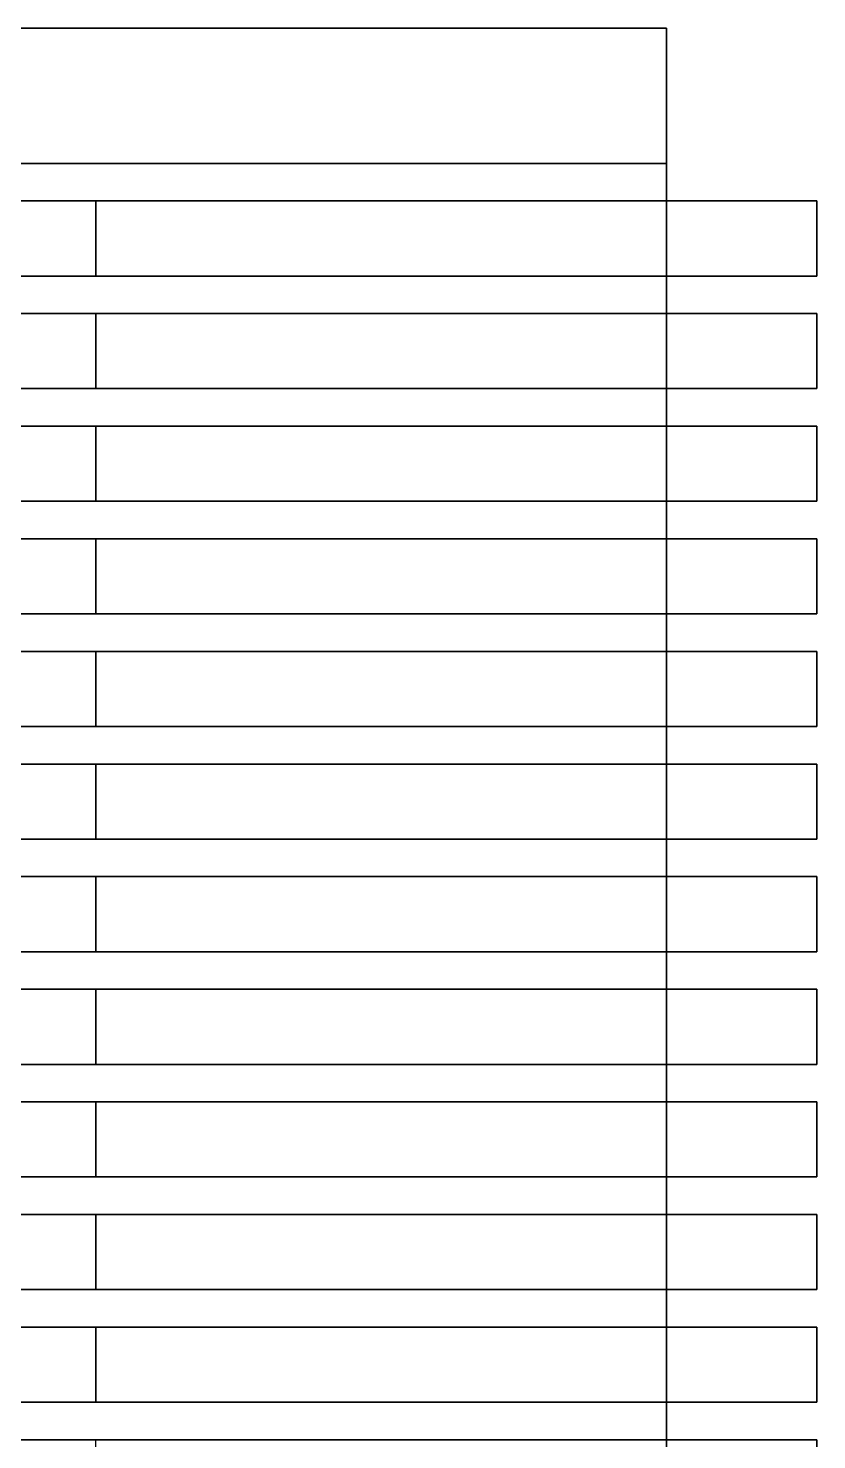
# Model space of a CAD drawing. Header units: millimetres. Extents: x -20 to 230, y -446 to 0.
# Drawn here: x 125 to 230, y -188 to 0 of the extents above; entities that cross this region are included whole.
import ezdxf

# ---------------------------------------------------------------- set-up
doc = ezdxf.new("R2010")
doc.units = ezdxf.units.MM
for name, color, linetype, plot in [('15', 254, 'Continuous', False), ('16', 201, 'Continuous', False), ('17', 208, 'Continuous', False)]:
    doc.layers.add(name, color=color, linetype=linetype, plot=plot)
for name, color, linetype in [('18', 53, 'Continuous'), ('19', 43, 'Continuous'), ('20', 30, 'Continuous'), ('21', 10, 'Continuous'), ('22', 12, 'Continuous'), ('23', 19, 'Continuous'), ('24', 250, 'Continuous'), ('25', 19, 'Continuous'), ('26', 28, 'Continuous'), ('Caixa', 250, 'Continuous')]:
    doc.layers.add(name, color=color, linetype=linetype)

msp = doc.modelspace()

# ---------------------------------------------------------------- linework, layer by layer
at = {"layer": '15'}
for points in [[(134, -198, 115), (134, -188, 115), (230, -188, 115), (230, -198, 115)], [(134, -188, 115), (134, -188, 15), (230, -188, 15), (230, -188, 115)], [(134, -198, 15), (134, -188, 15), (230, -188, 15), (230, -198, 15)], [(230, -198, 115), (230, -188, 115), (230, -188, 15), (230, -198, 15)]]:
    msp.add_3dface(points, dxfattribs=at)
at = {"layer": '16'}
for points in [[(134, -183, 115), (134, -173, 115), (230, -173, 115), (230, -183, 115)], [(134, -173, 115), (134, -173, 15), (230, -173, 15), (230, -173, 115)], [(134, -183, 15), (134, -173, 15), (230, -173, 15), (230, -183, 15)], [(134, -183, 115), (134, -173, 115), (134, -173, 15), (134, -183, 15)], [(230, -183, 115), (230, -173, 115), (230, -173, 15), (230, -183, 15)], [(134, -183, 115), (134, -183, 15), (230, -183, 15), (230, -183, 115)]]:
    msp.add_3dface(points, dxfattribs=at)
at = {"layer": '17'}
for points in [[(134, -168, 115), (134, -158, 115), (230, -158, 115), (230, -168, 115)], [(134, -158, 115), (134, -158, 15), (230, -158, 15), (230, -158, 115)], [(134, -168, 15), (134, -158, 15), (230, -158, 15), (230, -168, 15)], [(134, -168, 115), (134, -158, 115), (134, -158, 15), (134, -168, 15)], [(230, -168, 115), (230, -158, 115), (230, -158, 15), (230, -168, 15)], [(134, -168, 115), (134, -168, 15), (230, -168, 15), (230, -168, 115)]]:
    msp.add_3dface(points, dxfattribs=at)
at = {"layer": '18'}
for points in [[(134, -153, 115), (134, -143, 115), (230, -143, 115), (230, -153, 115)], [(134, -143, 115), (134, -143, 15), (230, -143, 15), (230, -143, 115)], [(134, -153, 15), (134, -143, 15), (230, -143, 15), (230, -153, 15)], [(134, -153, 115), (134, -143, 115), (134, -143, 15), (134, -153, 15)], [(230, -153, 115), (230, -143, 115), (230, -143, 15), (230, -153, 15)], [(134, -153, 115), (134, -153, 15), (230, -153, 15), (230, -153, 115)]]:
    msp.add_3dface(points, dxfattribs=at)
at = {"layer": '19'}
for points in [[(134, -138, 115), (134, -128, 115), (230, -128, 115), (230, -138, 115)], [(134, -128, 115), (134, -128, 15), (230, -128, 15), (230, -128, 115)], [(134, -138, 15), (134, -128, 15), (230, -128, 15), (230, -138, 15)], [(134, -138, 115), (134, -128, 115), (134, -128, 15), (134, -138, 15)], [(230, -138, 115), (230, -128, 115), (230, -128, 15), (230, -138, 15)], [(134, -138, 115), (134, -138, 15), (230, -138, 15), (230, -138, 115)]]:
    msp.add_3dface(points, dxfattribs=at)
at = {"layer": '20'}
for points in [[(134, -123, 115), (134, -113, 115), (230, -113, 115), (230, -123, 115)], [(134, -113, 115), (134, -113, 15), (230, -113, 15), (230, -113, 115)], [(134, -123, 15), (134, -113, 15), (230, -113, 15), (230, -123, 15)], [(134, -123, 115), (134, -113, 115), (134, -113, 15), (134, -123, 15)], [(230, -123, 115), (230, -113, 115), (230, -113, 15), (230, -123, 15)], [(134, -123, 115), (134, -123, 15), (230, -123, 15), (230, -123, 115)]]:
    msp.add_3dface(points, dxfattribs=at)
at = {"layer": '21'}
for points in [[(134, -108, 115), (134, -98, 115), (230, -98, 115), (230, -108, 115)], [(134, -98, 115), (134, -98, 15), (230, -98, 15), (230, -98, 115)], [(134, -108, 15), (134, -98, 15), (230, -98, 15), (230, -108, 15)], [(134, -108, 115), (134, -98, 115), (134, -98, 15), (134, -108, 15)], [(230, -108, 115), (230, -98, 115), (230, -98, 15), (230, -108, 15)], [(134, -108, 115), (134, -108, 15), (230, -108, 15), (230, -108, 115)]]:
    msp.add_3dface(points, dxfattribs=at)
at = {"layer": '22'}
for points in [[(134, -93, 115), (134, -83, 115), (230, -83, 115), (230, -93, 115)], [(134, -83, 115), (134, -83, 15), (230, -83, 15), (230, -83, 115)], [(134, -93, 15), (134, -83, 15), (230, -83, 15), (230, -93, 15)], [(134, -93, 115), (134, -83, 115), (134, -83, 15), (134, -93, 15)], [(230, -93, 115), (230, -83, 115), (230, -83, 15), (230, -93, 15)], [(134, -93, 115), (134, -93, 15), (230, -93, 15), (230, -93, 115)]]:
    msp.add_3dface(points, dxfattribs=at)
at = {"layer": '23'}
for points in [[(134, -78, 115), (134, -68, 115), (230, -68, 115), (230, -78, 115)], [(134, -68, 115), (134, -68, 15), (230, -68, 15), (230, -68, 115)], [(134, -78, 15), (134, -68, 15), (230, -68, 15), (230, -78, 15)], [(134, -78, 115), (134, -68, 115), (134, -68, 15), (134, -78, 15)], [(230, -78, 115), (230, -68, 115), (230, -68, 15), (230, -78, 15)], [(134, -78, 115), (134, -78, 15), (230, -78, 15), (230, -78, 115)]]:
    msp.add_3dface(points, dxfattribs=at)
at = {"layer": '24'}
for points in [[(134, -63, 115), (134, -53, 115), (230, -53, 115), (230, -63, 115)], [(134, -53, 115), (134, -53, 15), (230, -53, 15), (230, -53, 115)], [(134, -63, 15), (134, -53, 15), (230, -53, 15), (230, -63, 15)], [(134, -63, 115), (134, -53, 115), (134, -53, 15), (134, -63, 15)], [(230, -63, 115), (230, -53, 115), (230, -53, 15), (230, -63, 15)], [(134, -63, 115), (134, -63, 15), (230, -63, 15), (230, -63, 115)]]:
    msp.add_3dface(points, dxfattribs=at)
at = {"layer": '25'}
for points in [[(134, -48, 115), (134, -38, 115), (230, -38, 115), (230, -48, 115)], [(134, -38, 115), (134, -38, 15), (230, -38, 15), (230, -38, 115)], [(134, -48, 15), (134, -38, 15), (230, -38, 15), (230, -48, 15)], [(134, -48, 115), (134, -38, 115), (134, -38, 15), (134, -48, 15)], [(230, -48, 115), (230, -38, 115), (230, -38, 15), (230, -48, 15)], [(134, -48, 115), (134, -48, 15), (230, -48, 15), (230, -48, 115)]]:
    msp.add_3dface(points, dxfattribs=at)
at = {"layer": '26'}
for points in [[(134, -33, 115), (134, -23, 115), (230, -23, 115), (230, -33, 115)], [(134, -23, 115), (134, -23, 15), (230, -23, 15), (230, -23, 115)], [(134, -33, 15), (134, -23, 15), (230, -23, 15), (230, -33, 15)], [(134, -33, 115), (134, -23, 115), (134, -23, 15), (134, -33, 15)], [(230, -33, 115), (230, -23, 115), (230, -23, 15), (230, -33, 15)], [(134, -33, 115), (134, -33, 15), (230, -33, 15), (230, -33, 115)]]:
    msp.add_3dface(points, dxfattribs=at)
at = {"layer": 'Caixa'}
for p, q in [((0, 0), (210, 0)), ((210, 0, 130), (0, 0, 130)), ((210, 0), (210, 0, 130))]:
    msp.add_line(p, q, dxfattribs=at)
for points in [[(0, 0), (0, -446), (210, -446), (210, 0)], [(210, -23, 112), (210, -18, 112), (0, -18, 112), (0, -23, 112)], [(0, -23, 18), (0, -18, 18), (210, -18, 18), (210, -23, 18)], [(0, -23, 112), (0, -23, 115), (210, -23, 115), (210, -23, 112)], [(0, -23, 115), (0, -33, 115), (210, -33, 115), (210, -23, 115)], [(210, -23, 18), (210, -23, 15), (0, -23, 15), (0, -23, 18)], [(210, -23, 15), (210, -33, 15), (0, -33, 15), (0, -23, 15)], [(210, -38, 112), (210, -33, 112), (0, -33, 112), (0, -38, 112)], [(0, -33, 115), (0, -33, 112), (210, -33, 112), (210, -33, 115)], [(0, -38, 18), (0, -33, 18), (210, -33, 18), (210, -38, 18)], [(210, -33, 15), (210, -33, 18), (0, -33, 18), (0, -33, 15)], [(0, -38, 112), (0, -38, 115), (210, -38, 115), (210, -38, 112)], [(0, -38, 115), (0, -48, 115), (210, -48, 115), (210, -38, 115)], [(210, -38, 18), (210, -38, 15), (0, -38, 15), (0, -38, 18)], [(210, -38, 15), (210, -48, 15), (0, -48, 15), (0, -38, 15)], [(210, -53, 112), (210, -48, 112), (0, -48, 112), (0, -53, 112)], [(0, -48, 115), (0, -48, 112), (210, -48, 112), (210, -48, 115)], [(0, -53, 18), (0, -48, 18), (210, -48, 18), (210, -53, 18)], [(210, -48, 15), (210, -48, 18), (0, -48, 18), (0, -48, 15)], [(0, -53, 112), (0, -53, 115), (210, -53, 115), (210, -53, 112)], [(0, -53, 115), (0, -63, 115), (210, -63, 115), (210, -53, 115)], [(210, -53, 18), (210, -53, 15), (0, -53, 15), (0, -53, 18)], [(210, -53, 15), (210, -63, 15), (0, -63, 15), (0, -53, 15)], [(210, -68, 112), (210, -63, 112), (0, -63, 112), (0, -68, 112)], [(0, -63, 115), (0, -63, 112), (210, -63, 112), (210, -63, 115)], [(0, -68, 18), (0, -63, 18), (210, -63, 18), (210, -68, 18)], [(210, -63, 15), (210, -63, 18), (0, -63, 18), (0, -63, 15)], [(0, -68, 112), (0, -68, 115), (210, -68, 115), (210, -68, 112)], [(0, -68, 115), (0, -78, 115), (210, -78, 115), (210, -68, 115)], [(210, -68, 18), (210, -68, 15), (0, -68, 15), (0, -68, 18)], [(210, -68, 15), (210, -78, 15), (0, -78, 15), (0, -68, 15)], [(210, -83, 112), (210, -78, 112), (0, -78, 112), (0, -83, 112)], [(0, -78, 115), (0, -78, 112), (210, -78, 112), (210, -78, 115)], [(0, -83, 18), (0, -78, 18), (210, -78, 18), (210, -83, 18)], [(210, -78, 15), (210, -78, 18), (0, -78, 18), (0, -78, 15)], [(0, -83, 112), (0, -83, 115), (210, -83, 115), (210, -83, 112)], [(0, -83, 115), (0, -93, 115), (210, -93, 115), (210, -83, 115)], [(210, -83, 18), (210, -83, 15), (0, -83, 15), (0, -83, 18)], [(210, -83, 15), (210, -93, 15), (0, -93, 15), (0, -83, 15)], [(210, -98, 112), (210, -93, 112), (0, -93, 112), (0, -98, 112)], [(0, -93, 115), (0, -93, 112), (210, -93, 112), (210, -93, 115)], [(0, -98, 18), (0, -93, 18), (210, -93, 18), (210, -98, 18)], [(210, -93, 15), (210, -93, 18), (0, -93, 18), (0, -93, 15)], [(0, -98, 112), (0, -98, 115), (210, -98, 115), (210, -98, 112)], [(0, -98, 115), (0, -108, 115), (210, -108, 115), (210, -98, 115)], [(210, -98, 18), (210, -98, 15), (0, -98, 15), (0, -98, 18)], [(210, -98, 15), (210, -108, 15), (0, -108, 15), (0, -98, 15)], [(210, -113, 112), (210, -108, 112), (0, -108, 112), (0, -113, 112)], [(0, -108, 115), (0, -108, 112), (210, -108, 112), (210, -108, 115)], [(0, -113, 18), (0, -108, 18), (210, -108, 18), (210, -113, 18)], [(210, -108, 15), (210, -108, 18), (0, -108, 18), (0, -108, 15)], [(0, -113, 112), (0, -113, 115), (210, -113, 115), (210, -113, 112)], [(0, -113, 115), (0, -123, 115), (210, -123, 115), (210, -113, 115)], [(210, -113, 18), (210, -113, 15), (0, -113, 15), (0, -113, 18)], [(210, -113, 15), (210, -123, 15), (0, -123, 15), (0, -113, 15)], [(210, -128, 112), (210, -123, 112), (0, -123, 112), (0, -128, 112)], [(0, -123, 115), (0, -123, 112), (210, -123, 112), (210, -123, 115)], [(0, -128, 18), (0, -123, 18), (210, -123, 18), (210, -128, 18)], [(210, -123, 15), (210, -123, 18), (0, -123, 18), (0, -123, 15)], [(0, -128, 112), (0, -128, 115), (210, -128, 115), (210, -128, 112)], [(0, -128, 115), (0, -138, 115), (210, -138, 115), (210, -128, 115)], [(210, -128, 18), (210, -128, 15), (0, -128, 15), (0, -128, 18)], [(210, -128, 15), (210, -138, 15), (0, -138, 15), (0, -128, 15)], [(210, -143, 112), (210, -138, 112), (0, -138, 112), (0, -143, 112)], [(0, -138, 115), (0, -138, 112), (210, -138, 112), (210, -138, 115)], [(0, -143, 18), (0, -138, 18), (210, -138, 18), (210, -143, 18)], [(210, -138, 15), (210, -138, 18), (0, -138, 18), (0, -138, 15)], [(0, -143, 112), (0, -143, 115), (210, -143, 115), (210, -143, 112)], [(0, -143, 115), (0, -153, 115), (210, -153, 115), (210, -143, 115)], [(210, -143, 18), (210, -143, 15), (0, -143, 15), (0, -143, 18)], [(210, -143, 15), (210, -153, 15), (0, -153, 15), (0, -143, 15)], [(210, -158, 112), (210, -153, 112), (0, -153, 112), (0, -158, 112)], [(0, -153, 115), (0, -153, 112), (210, -153, 112), (210, -153, 115)], [(0, -158, 18), (0, -153, 18), (210, -153, 18), (210, -158, 18)], [(210, -153, 15), (210, -153, 18), (0, -153, 18), (0, -153, 15)], [(0, -158, 112), (0, -158, 115), (210, -158, 115), (210, -158, 112)], [(0, -158, 115), (0, -168, 115), (210, -168, 115), (210, -158, 115)], [(210, -158, 18), (210, -158, 15), (0, -158, 15), (0, -158, 18)], [(210, -158, 15), (210, -168, 15), (0, -168, 15), (0, -158, 15)], [(210, -173, 112), (210, -168, 112), (0, -168, 112), (0, -173, 112)], [(0, -168, 115), (0, -168, 112), (210, -168, 112), (210, -168, 115)], [(0, -173, 18), (0, -168, 18), (210, -168, 18), (210, -173, 18)], [(210, -168, 15), (210, -168, 18), (0, -168, 18), (0, -168, 15)], [(0, -173, 112), (0, -173, 115), (210, -173, 115), (210, -173, 112)], [(0, -173, 115), (0, -183, 115), (210, -183, 115), (210, -173, 115)], [(210, -173, 18), (210, -173, 15), (0, -173, 15), (0, -173, 18)], [(210, -173, 15), (210, -183, 15), (0, -183, 15), (0, -173, 15)], [(210, -188, 112), (210, -183, 112), (0, -183, 112), (0, -188, 112)], [(0, -183, 115), (0, -183, 112), (210, -183, 112), (210, -183, 115)], [(0, -188, 18), (0, -183, 18), (210, -183, 18), (210, -188, 18)], [(210, -183, 15), (210, -183, 18), (0, -183, 18), (0, -183, 15)], [(0, -188, 112), (0, -188, 115), (210, -188, 115), (210, -188, 112)], [(0, -188, 115), (0, -198, 115), (210, -198, 115), (210, -188, 115)], [(210, -188, 18), (210, -188, 15), (0, -188, 15), (0, -188, 18)], [(210, -188, 15), (210, -198, 15), (0, -198, 15), (0, -188, 15)]]:
    msp.add_3dface(points, dxfattribs=at)
for points, invisible_edges in [([(0, -22, 130), (0, 0, 130), (210, 0, 130), (210, -22, 130)], 15), ([(122.5, 0, 130), (122.5, 0), (210, 0), (210, 0, 130)], 15), ([(210, 0, 115), (210, 0, 130), (210, -23, 130), (210, -23, 115)], 12), ([(210, -23, 115), (210, -23, 130), (210, 0, 130), (210, 0, 115)], 9), ([(210, 0, 15), (210, 0), (210, -23), (210, -23, 15)], 12), ([(210, -23, 15), (210, -23), (210, 0), (210, 0, 15)], 9), ([(210, -18, 18), (210, 0, 15), (210, 0, 115), (210, -18, 112)], 5), ([(210, 0, 115), (210, 0, 115), (210, -18, 115), (210, -18, 112)], 15), ([(210, -18, 18), (210, -18, 15), (210, 0, 15)], 15), ([(210, -18, 18), (0, -18, 18), (0, -18, 112), (210, -18, 112)], 15), ([(210, -23, 112), (210, -18, 112), (210, -18, 115), (210, -23, 115)], 6), ([(210, -23, 15), (210, -18, 15), (210, -18, 18), (210, -23, 18)], 3), ([(151.31, -32, 130), (58.69, -32, 130), (58.69, -22, 130), (151.31, -22, 130)], 15), ([(210, -423.5, 130), (151.31, -423.5, 130), (151.31, -22, 130), (210, -22, 130)], 15), ([(210, -23, 115), (210, -23, 130), (210, -33, 130), (210, -33, 115)], 5), ([(210, -33, 115), (210, -33, 130), (210, -23, 130), (210, -23, 115)], 5), ([(210, -23, 15), (210, -23), (210, -33), (210, -33, 15)], 5), ([(210, -33, 15), (210, -33), (210, -23), (210, -23, 15)], 5), ([(141.31, -32, 130), (141.31, -32, 125), (76.52, -32, 125), (76.52, -32, 130)], 15), ([(76.52, -32, 125), (81.65, -47, 125), (141.31, -47, 125), (141.31, -32, 125)], 15), ([(141.31, -32, 130), (141.31, -32, 125), (141.31, -47, 125), (141.31, -47, 130)], 15), ([(141.31, -32, 130), (141.31, -47, 130), (151.31, -47, 130), (151.31, -32, 130)], 15), ([(210, -33, 130), (210, -38, 130), (210, -38, 115), (210, -33, 115)], 14), ([(210, -33, 112), (210, -38, 112), (210, -38, 115), (210, -33, 115)], 4), ([(210, -33, 115), (210, -38, 115), (210, -38, 130), (210, -33, 130)], 11), ([(210, -33, 115), (210, -38, 115), (210, -38, 112), (210, -33, 112)], 1), ([(210, -33), (210, -38), (210, -38, 15), (210, -33, 15)], 14), ([(210, -33, 18), (210, -38, 18), (210, -38, 15), (210, -33, 15)], 4), ([(210, -33, 15), (210, -38, 15), (210, -38), (210, -33)], 11), ([(210, -33, 15), (210, -38, 15), (210, -38, 18), (210, -33, 18)], 1), ([(210, -38, 115), (210, -38, 130), (210, -48, 130), (210, -48, 115)], 5), ([(210, -48, 115), (210, -48, 130), (210, -38, 130), (210, -38, 115)], 5), ([(210, -38, 15), (210, -38), (210, -48), (210, -48, 15)], 5), ([(210, -48, 15), (210, -48), (210, -38), (210, -38, 15)], 5), ([(141.31, -47, 130), (141.31, -47, 125), (81.65, -47, 125), (81.65, -47, 130)], 15), ([(81.65, -70.52, 130), (81.65, -47, 130), (151.31, -47, 130), (151.31, -70.52, 130)], 15), ([(210, -48, 130), (210, -53, 130), (210, -53, 115), (210, -48, 115)], 14), ([(210, -48, 112), (210, -53, 112), (210, -53, 115), (210, -48, 115)], 4), ([(210, -48, 115), (210, -53, 115), (210, -53, 130), (210, -48, 130)], 11), ([(210, -48, 115), (210, -53, 115), (210, -53, 112), (210, -48, 112)], 1), ([(210, -48), (210, -53), (210, -53, 15), (210, -48, 15)], 14), ([(210, -48, 18), (210, -53, 18), (210, -53, 15), (210, -48, 15)], 4), ([(210, -48, 15), (210, -53, 15), (210, -53), (210, -48)], 11), ([(210, -48, 15), (210, -53, 15), (210, -53, 18), (210, -48, 18)], 1), ([(210, -53, 115), (210, -53, 130), (210, -63, 130), (210, -63, 115)], 5), ([(210, -63, 115), (210, -63, 130), (210, -53, 130), (210, -53, 115)], 5), ([(210, -53, 15), (210, -53), (210, -63), (210, -63, 15)], 5), ([(210, -63, 15), (210, -63), (210, -53), (210, -53, 15)], 5), ([(210, -63, 130), (210, -68, 130), (210, -68, 115), (210, -63, 115)], 14), ([(210, -63, 112), (210, -68, 112), (210, -68, 115), (210, -63, 115)], 4), ([(210, -63, 115), (210, -68, 115), (210, -68, 130), (210, -63, 130)], 11), ([(210, -63, 115), (210, -68, 115), (210, -68, 112), (210, -63, 112)], 1), ([(210, -63), (210, -68), (210, -68, 15), (210, -63, 15)], 14), ([(210, -63, 18), (210, -68, 18), (210, -68, 15), (210, -63, 15)], 4), ([(210, -63, 15), (210, -68, 15), (210, -68), (210, -63)], 11), ([(210, -63, 15), (210, -68, 15), (210, -68, 18), (210, -63, 18)], 1), ([(210, -68, 115), (210, -68, 130), (210, -78, 130), (210, -78, 115)], 5), ([(210, -78, 115), (210, -78, 130), (210, -68, 130), (210, -68, 115)], 5), ([(210, -68, 15), (210, -68), (210, -78), (210, -78, 15)], 5), ([(210, -78, 15), (210, -78), (210, -68), (210, -68, 15)], 5), ([(105.88, -70.52, 130), (109.97, -71.51, 130), (112.56, -73.49, 130), (151.31, -70.52, 130)], 15), ([(112.56, -73.49, 130), (114.07, -75.78, 130), (114.88, -79.52, 130), (151.31, -70.52, 130)], 15), ([(114.88, -79.52, 130), (114.88, -103.3, 130), (151.31, -103.3, 130), (151.31, -70.52, 130)], 15), ([(210, -78, 130), (210, -83, 130), (210, -83, 115), (210, -78, 115)], 14), ([(210, -78, 112), (210, -83, 112), (210, -83, 115), (210, -78, 115)], 4), ([(210, -78, 115), (210, -83, 115), (210, -83, 130), (210, -78, 130)], 11), ([(210, -78, 115), (210, -83, 115), (210, -83, 112), (210, -78, 112)], 1), ([(210, -78), (210, -83), (210, -83, 15), (210, -78, 15)], 14), ([(210, -78, 18), (210, -83, 18), (210, -83, 15), (210, -78, 15)], 4), ([(210, -78, 15), (210, -83, 15), (210, -83), (210, -78)], 11), ([(210, -78, 15), (210, -83, 15), (210, -83, 18), (210, -78, 18)], 1), ([(210, -83, 115), (210, -83, 130), (210, -93, 130), (210, -93, 115)], 5), ([(210, -93, 115), (210, -93, 130), (210, -83, 130), (210, -83, 115)], 5), ([(210, -83, 15), (210, -83), (210, -93), (210, -93, 15)], 5), ([(210, -93, 15), (210, -93), (210, -83), (210, -83, 15)], 5), ([(210, -93, 130), (210, -98, 130), (210, -98, 115), (210, -93, 115)], 14), ([(210, -93, 112), (210, -98, 112), (210, -98, 115), (210, -93, 115)], 4), ([(210, -93, 115), (210, -98, 115), (210, -98, 130), (210, -93, 130)], 11), ([(210, -93, 115), (210, -98, 115), (210, -98, 112), (210, -93, 112)], 1), ([(210, -93), (210, -98), (210, -98, 15), (210, -93, 15)], 14), ([(210, -93, 18), (210, -98, 18), (210, -98, 15), (210, -93, 15)], 4), ([(210, -93, 15), (210, -98, 15), (210, -98), (210, -93)], 11), ([(210, -93, 15), (210, -98, 15), (210, -98, 18), (210, -93, 18)], 1), ([(210, -98, 115), (210, -98, 130), (210, -108, 130), (210, -108, 115)], 5), ([(210, -108, 115), (210, -108, 130), (210, -98, 130), (210, -98, 115)], 5), ([(210, -98, 15), (210, -98), (210, -108), (210, -108, 15)], 5), ([(210, -108, 15), (210, -108), (210, -98), (210, -98, 15)], 5), ([(151.31, -103.3, 130), (114.88, -103.3, 130), (114.97, -155.72, 130), (151.31, -155.72, 130)], 15), ([(210, -108, 130), (210, -113, 130), (210, -113, 115), (210, -108, 115)], 14), ([(210, -108, 112), (210, -113, 112), (210, -113, 115), (210, -108, 115)], 4), ([(210, -108, 115), (210, -113, 115), (210, -113, 130), (210, -108, 130)], 11), ([(210, -108, 115), (210, -113, 115), (210, -113, 112), (210, -108, 112)], 1), ([(210, -108), (210, -113), (210, -113, 15), (210, -108, 15)], 14), ([(210, -108, 18), (210, -113, 18), (210, -113, 15), (210, -108, 15)], 4), ([(210, -108, 15), (210, -113, 15), (210, -113), (210, -108)], 11), ([(210, -108, 15), (210, -113, 15), (210, -113, 18), (210, -108, 18)], 1), ([(210, -113, 115), (210, -113, 130), (210, -123, 130), (210, -123, 115)], 5), ([(210, -123, 115), (210, -123, 130), (210, -113, 130), (210, -113, 115)], 5), ([(210, -113, 15), (210, -113), (210, -123), (210, -123, 15)], 5), ([(210, -123, 15), (210, -123), (210, -113), (210, -113, 15)], 5), ([(210, -123, 130), (210, -128, 130), (210, -128, 115), (210, -123, 115)], 14), ([(210, -123, 112), (210, -128, 112), (210, -128, 115), (210, -123, 115)], 4), ([(210, -123, 115), (210, -128, 115), (210, -128, 130), (210, -123, 130)], 11), ([(210, -123, 115), (210, -128, 115), (210, -128, 112), (210, -123, 112)], 1), ([(210, -123), (210, -128), (210, -128, 15), (210, -123, 15)], 14), ([(210, -123, 18), (210, -128, 18), (210, -128, 15), (210, -123, 15)], 4), ([(210, -123, 15), (210, -128, 15), (210, -128), (210, -123)], 11), ([(210, -123, 15), (210, -128, 15), (210, -128, 18), (210, -123, 18)], 1), ([(210, -128, 115), (210, -128, 130), (210, -138, 130), (210, -138, 115)], 5), ([(210, -138, 115), (210, -138, 130), (210, -128, 130), (210, -128, 115)], 5), ([(210, -128, 15), (210, -128), (210, -138), (210, -138, 15)], 5), ([(210, -138, 15), (210, -138), (210, -128), (210, -128, 15)], 5), ([(210, -138, 130), (210, -143, 130), (210, -143, 115), (210, -138, 115)], 14), ([(210, -138, 112), (210, -143, 112), (210, -143, 115), (210, -138, 115)], 4), ([(210, -138, 115), (210, -143, 115), (210, -143, 130), (210, -138, 130)], 11), ([(210, -138, 115), (210, -143, 115), (210, -143, 112), (210, -138, 112)], 1), ([(210, -138), (210, -143), (210, -143, 15), (210, -138, 15)], 14), ([(210, -138, 18), (210, -143, 18), (210, -143, 15), (210, -138, 15)], 4), ([(210, -138, 15), (210, -143, 15), (210, -143), (210, -138)], 11), ([(210, -138, 15), (210, -143, 15), (210, -143, 18), (210, -138, 18)], 1), ([(210, -143, 115), (210, -143, 130), (210, -153, 130), (210, -153, 115)], 5), ([(210, -153, 115), (210, -153, 130), (210, -143, 130), (210, -143, 115)], 5), ([(210, -143, 15), (210, -143), (210, -153), (210, -153, 15)], 5), ([(210, -153, 15), (210, -153), (210, -143), (210, -143, 15)], 5), ([(210, -153, 130), (210, -158, 130), (210, -158, 115), (210, -153, 115)], 14), ([(210, -153, 112), (210, -158, 112), (210, -158, 115), (210, -153, 115)], 4), ([(210, -153, 115), (210, -158, 115), (210, -158, 130), (210, -153, 130)], 11), ([(210, -153, 115), (210, -158, 115), (210, -158, 112), (210, -153, 112)], 1), ([(210, -153), (210, -158), (210, -158, 15), (210, -153, 15)], 14), ([(210, -153, 18), (210, -158, 18), (210, -158, 15), (210, -153, 15)], 4), ([(210, -153, 15), (210, -158, 15), (210, -158), (210, -153)], 11), ([(210, -153, 15), (210, -158, 15), (210, -158, 18), (210, -153, 18)], 1), ([(114.97, -155.72, 130), (113.5, -159.25, 130), (109.97, -160.72, 130), (151.31, -160.72, 130)], 15), ([(151.31, -160.72, 130), (151.31, -155.72, 130), (114.97, -155.72, 130)], 15), ([(210, -158, 115), (210, -158, 130), (210, -168, 130), (210, -168, 115)], 5), ([(210, -168, 115), (210, -168, 130), (210, -158, 130), (210, -158, 115)], 5), ([(210, -158, 15), (210, -158), (210, -168), (210, -168, 15)], 5), ([(210, -168, 15), (210, -168), (210, -158), (210, -158, 15)], 5), ([(67.52, -192.67, 130), (151.31, -192.67, 130), (151.31, -160.72, 130), (67.52, -160.72, 130)], 15), ([(210, -168, 130), (210, -173, 130), (210, -173, 115), (210, -168, 115)], 14), ([(210, -168, 112), (210, -173, 112), (210, -173, 115), (210, -168, 115)], 4), ([(210, -168, 115), (210, -173, 115), (210, -173, 130), (210, -168, 130)], 11), ([(210, -168, 115), (210, -173, 115), (210, -173, 112), (210, -168, 112)], 1), ([(210, -168), (210, -173), (210, -173, 15), (210, -168, 15)], 14), ([(210, -168, 18), (210, -173, 18), (210, -173, 15), (210, -168, 15)], 4), ([(210, -168, 15), (210, -173, 15), (210, -173), (210, -168)], 11), ([(210, -168, 15), (210, -173, 15), (210, -173, 18), (210, -168, 18)], 1), ([(210, -173, 115), (210, -173, 130), (210, -183, 130), (210, -183, 115)], 5), ([(210, -183, 115), (210, -183, 130), (210, -173, 130), (210, -173, 115)], 5), ([(210, -173, 15), (210, -173), (210, -183), (210, -183, 15)], 5), ([(210, -183, 15), (210, -183), (210, -173), (210, -173, 15)], 5), ([(210, -183, 130), (210, -188, 130), (210, -188, 115), (210, -183, 115)], 14), ([(210, -183, 112), (210, -188, 112), (210, -188, 115), (210, -183, 115)], 4), ([(210, -183, 115), (210, -188, 115), (210, -188, 130), (210, -183, 130)], 11), ([(210, -183, 115), (210, -188, 115), (210, -188, 112), (210, -183, 112)], 1), ([(210, -183), (210, -188), (210, -188, 15), (210, -183, 15)], 14), ([(210, -183, 18), (210, -188, 18), (210, -188, 15), (210, -183, 15)], 4), ([(210, -183, 15), (210, -188, 15), (210, -188), (210, -183)], 11), ([(210, -183, 15), (210, -188, 15), (210, -188, 18), (210, -183, 18)], 1), ([(210, -188, 115), (210, -188, 130), (210, -198, 130), (210, -198, 115)], 5), ([(210, -198, 115), (210, -198, 130), (210, -188, 130), (210, -188, 115)], 5), ([(210, -188, 15), (210, -188), (210, -198), (210, -198, 15)], 5), ([(210, -198, 15), (210, -198), (210, -188), (210, -188, 15)], 5)]:
    msp.add_3dface(points, dxfattribs=dict(at, invisible_edges=invisible_edges))

doc.saveas('drawing.dxf')
